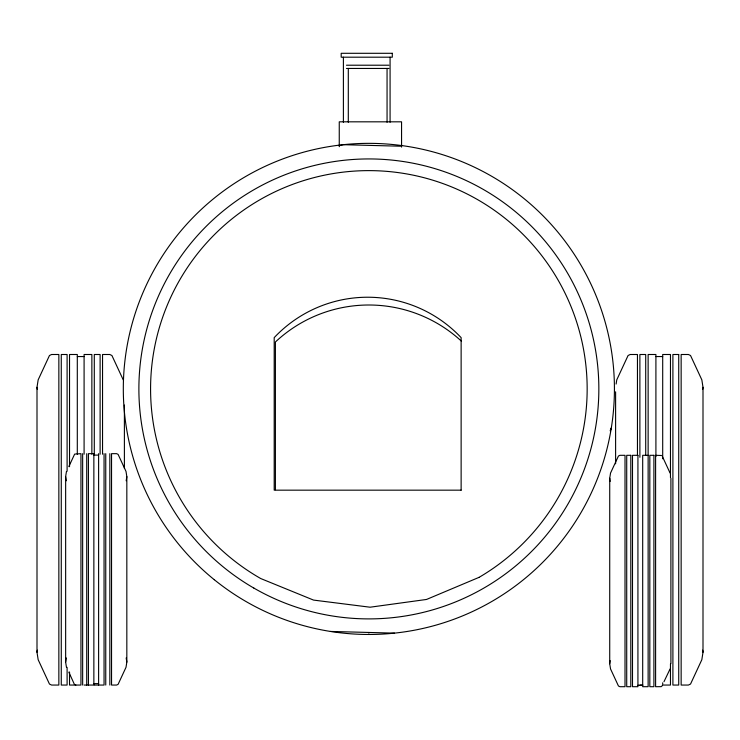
<?xml version="1.0" encoding="UTF-8"?>
<svg xmlns="http://www.w3.org/2000/svg" width="740" height="740" viewBox="0 0 740 740"><rect width="100%" height="100%" fill="white"/><g stroke="black" fill="none" stroke-linecap="round" stroke-linejoin="round"><path stroke-width="1.11" d="M37 387.298L38.156 379.87L49.46 355.524L51.569 354.497L58.849 354.497L58.849 685.055L51.569 685.055L49.46 684.038L38.156 659.692L37 652.264L37 387.298L37.333 389.416M37 652.264L37.333 650.146M66.461 667.304L65.647 662.106L65.647 476.625L66.461 471.426M65.647 662.106L66.304 657.943M126.179 480.787L126.827 476.625L126.013 471.426L118.104 454.388L116.633 453.666L111.537 453.666L111.537 685.055L116.633 685.055L118.104 684.343L126.013 667.304L126.827 662.106L126.827 476.625M616.115 384.051L616.762 379.87L628.075 355.524L630.175 354.497L637.455 354.497L637.455 455.359M609.723 478.262L610.537 473.064L618.446 456.025L619.916 455.313L625.013 455.313L625.013 686.702L619.916 686.702L618.446 685.98L610.537 668.942L609.723 663.743L609.723 478.262L610.204 481.388M609.723 663.743L610.204 660.626M702.667 389.416L703 387.298L701.844 379.87L690.54 355.524L688.431 354.497L681.152 354.497L681.152 685.055L688.431 685.055L690.54 684.038L701.844 659.692L703 652.264L703 387.298M68.839 466.579L74.648 454.092L80.947 453.666L80.947 685.055L69.532 685.055L69.532 672.013M663.984 681.707L670.088 668.942M662.346 685.638L661.144 686.655L655.603 686.702L655.603 455.313L661.551 455.498M339.253 145.651L343.249 144.698L401.561 146.233M346.468 65.213L388.889 65.213M346.468 68.45L388.889 68.45M77.302 356.55L84.092 356.55M655.908 356.55L662.698 356.55M93.86 455.1L98.614 455.1M648.129 455.313L642.69 455.313L642.69 686.702L648.129 686.702L648.138 354.497L655.908 354.497L655.908 456.506M93.86 683.621L98.614 683.621M84.092 685.055L93.86 685.055L93.86 453.666L88.421 453.666L88.421 685.055M94.294 685.055L104.053 685.055L104.053 453.666M639.887 685.055L642.792 685.055M637.926 685.268L642.69 685.268M330.401 631.442L394.485 633.135M75.85 685.055L74.379 684.343L68.839 672.142M670.088 473.064L662.346 456.377M123.238 379.87L111.925 355.524L109.825 354.497L102.546 354.497L102.546 454.221M702.667 650.146L703 652.264M126.179 657.943L126.827 662.106M65.647 476.625L66.304 480.787M670.893 478.262L670.893 663.743M670.468 477.531L670.468 354.497L662.698 354.497L662.698 458.782M670.468 664.021L670.468 685.055L662.698 685.055L662.698 682.807M645.706 455.359L645.706 354.497L639.887 354.497L639.887 457.283M615.606 391.812L615.606 463.804M401.561 147.121L401.561 121.822L339.253 121.822L339.253 146.687M390.082 57.193L390.082 122.257M387.057 68.45L387.057 122.257M368.871 632.46L368.871 633.135M348.3 68.45L348.3 122.257M343.397 57.193L343.397 122.257M275.4 489.695L275.4 342A136.558 136.558 0 0 1 461.492 341.223M124.394 405.048L124.394 468.374M109.835 453.666L109.835 685.055M105.755 453.666L105.755 685.055M100.113 454.221L100.113 354.497L94.294 354.497L94.294 455.359M98.614 453.666L98.614 685.055M91.862 454.221L91.862 354.497L84.092 354.497L84.092 454.221M86.719 453.666L86.719 685.055M82.649 453.666L82.649 685.055M77.302 454.221L77.302 354.497L69.532 354.497L69.532 466.755M67.1 471.306L67.1 354.497L61.272 354.497L61.272 685.055L67.1 685.055L67.1 667.323M610.537 429.514L610.315 431.022L611.175 428.108L610.537 429.514M479.058 577.357L426.527 599.456L370.074 607.207L313.529 600.085L260.767 578.56A218.3 218.3 0 0 1 200.873 249.519A218.3 218.3 0 0 1 535.316 247.678A218.3 218.3 0 0 1 479.058 577.357M392.302 53.298L341.186 53.298L341.186 57.193L392.302 57.193L392.302 53.298M678.728 354.497L672.901 354.497L672.901 685.055L678.728 685.055L678.728 354.497M630.795 455.313L626.715 455.313L626.715 686.702L630.795 686.702L630.795 455.313M637.926 455.313L632.496 455.313L632.496 686.702L637.926 686.702L637.926 455.313M653.901 455.313L649.822 455.313L649.822 686.702L653.901 686.702L653.901 455.313M461.131 490.167L274.198 490.167L274.198 337.634A128.307 128.307 0 0 1 461.131 337.634L461.131 490.167M214.295 579.716A245.56 245.56 0 0 0 611.397 427.378A245.56 245.56 0 0 0 280.913 159.646A245.56 245.56 0 0 0 214.295 579.716M253.875 588.087A229.983 229.983 0 0 0 598.845 388.916A229.983 229.983 0 0 0 253.875 189.745A229.983 229.983 0 0 0 253.875 588.087"/></g></svg>
